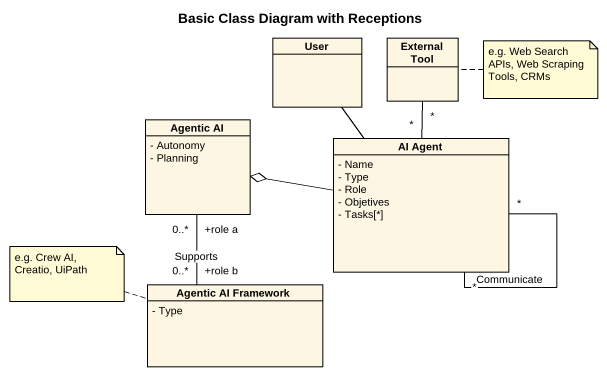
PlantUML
@startuml
title Basic Class Diagram with Receptions
hide circle
hide empty members
skinparam classAttributeIconSize 0
class User
class "External Tool" as External_Tool
class "Agentic AI" as Agentic_AI {
  - Autonomy
  - Planning
}
class "AI Agent" as AI_Agent {
  - Name
  - Type
  - Role
  - Objetives
  - Tasks[*]
}
class "Agentic AI Framework" as Agentic_AI_Framework {
  - Type
}
User -- AI_Agent
External_Tool "*" -- "*" AI_Agent
Agentic_AI "+role a\n0..*" -- "+role b\n0..*" Agentic_AI_Framework : Supports
AI_Agent -left-o Agentic_AI
AI_Agent "*" -- "*" AI_Agent : Communicate
note right of External_Tool : e.g. Web Search APIs, Web Scraping Tools, CRMs
note left of Agentic_AI_Framework : e.g. Crew AI, Creatio, UiPath
@enduml
